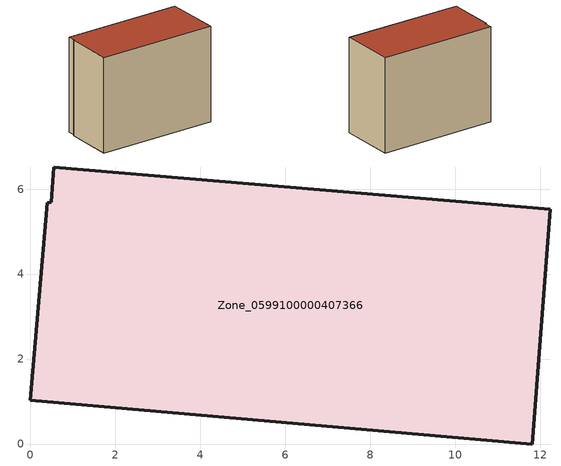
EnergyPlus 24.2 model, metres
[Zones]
Zone_0599100000407366
 floor ground (C_G): 0.4,5.68 0.5,5.69 0.55,6.52 12.23,5.52 11.81,0 0,1.03 z0
 wall outside (C_F): 0,1.03 11.81,0 12.23,5.52 0.55,6.52 0.5,5.69 0.4,5.68 0,1.03 z0:9.43
 roof outside (C_R): 0.5,5.69 0.4,5.68 0,1.03 11.81,0 12.23,5.52 0.55,6.52 z9.43
[BUILDING]
Pand.0599100000407366: North Axis=0; Terrain=City; Loads Convergence Tolerance Value=0.04; Temperature Convergence Tolerance Value=0.4; Solar Distribution=FullExterior; Maximum Number of Warmup Days=25; Minimum Number of Warmup Days=1
[Site:Location]
Rotterdam.The.Hague.AP_ZH_NLD Design_Conditions: Latitude=51.96; Longitude=4.45; Time Zone=1; Elevation=-4.5
[SITE:GROUNDTEMPERATURE:BUILDINGSURFACE]
18, 18, 18, 18, 18, 18, 18, 18, 18, 18, 18, 18
[MATERIAL] Thermal Absorptance=0.9; Solar Absorptance=0.7; Visible Absorptance=0.7
Name | Roughness | Thickness | Conductivity | Density | Specific Heat
G.TC.1992-2005 | MediumSmooth | 0.15 | 0.06 | 540 | 1210
F.TC.1992-2005 | Rough | 0.3 | 0.12 | 1920 | 840
R.TC.1992-2005 | MediumRough | 0.2 | 0.08 | 1500 | 1000
[CONSTRUCTION]
C_G: G.TC.1992-2005
C_F: F.TC.1992-2005
C_R: R.TC.1992-2005
[ZONE]
Zone_0599100000407366: Type=1; Multiplier=1; Ceiling Height=Autocalculate; Volume=Autocalculate; Floor Area=autocalculate; Part of Total Floor Area=Yes
[ZONEINFILTRATION:DESIGNFLOWRATE]
Infil_Zone_0599100000407366: Zone or ZoneList or Space or SpaceList=Zone_0599100000407366; Schedule=AlwaysOn; Design Flow Rate Calculation Method=Flow/Area; Flow Rate per Floor Area=0.0015; Constant Term Coefficient=1; Temperature Term Coefficient=0; Velocity Term Coefficient=0; Velocity Squared Term Coefficient=0
[HVACTEMPLATE:ZONE:IDEALLOADSAIRSYSTEM]
Zone_0599100000407366: Maximum Heating Supply Air Temperature=50; Minimum Cooling Supply Air Temperature=13; Maximum Heating Supply Air Humidity Ratio=0.0156; Minimum Cooling Supply Air Humidity Ratio=0.0077; Heating Limit=NoLimit; Cooling Limit=NoLimit; Dehumidification Control Type=ConstantSensibleHeatRatio; Cooling Sensible Heat Ratio=0.7; Dehumidification Setpoint=60; Humidification Control Type=None; Humidification Setpoint=30; Outdoor Air Method=None; Outdoor Air Flow Rate per Person=0.00944; Outdoor Air Flow Rate per Zone Floor Area=0; Outdoor Air Flow Rate per Zone=0; Demand Controlled Ventilation Type=None; Outdoor Air Economizer Type=NoEconomizer; Heat Recovery Type=None; Sensible Heat Recovery Effectiveness=0.7; Latent Heat Recovery Effectiveness=0.65
[ZONECONTROL:THERMOSTAT]
ThermostatControl_Zone_0599100000407366: Zone or ZoneList=Zone_0599100000407366; Control Type Schedule=DualSetpointControlType; Control 1=Thermostat_Zone_0599100000407366; Temperature Difference Between Cutout And Setpoint=0
[THERMOSTATSETPOINT:DUALSETPOINT]
Thermostat_Zone_0599100000407366: Heating Setpoint Temperature Schedule=HeatingSetpoint_Zone_0599100000407366; Cooling Setpoint Temperature Schedule=CoolingSetpoint_Zone_0599100000407366
[SCHEDULE:COMPACT]
HeatingSetpoint_Zone_0599100000407366: Through: 12/31, For: AllDays, Until: 24:00, 21
CoolingSetpoint_Zone_0599100000407366: Through: 12/31, For: AllDays, Until: 24:00, 24
DualSetpointControlType: Through: 12/31, For: AllDays, Until: 24:00, 4
AlwaysOn: Through: 12/31, For: AllDays, Until: 24:00, 1
